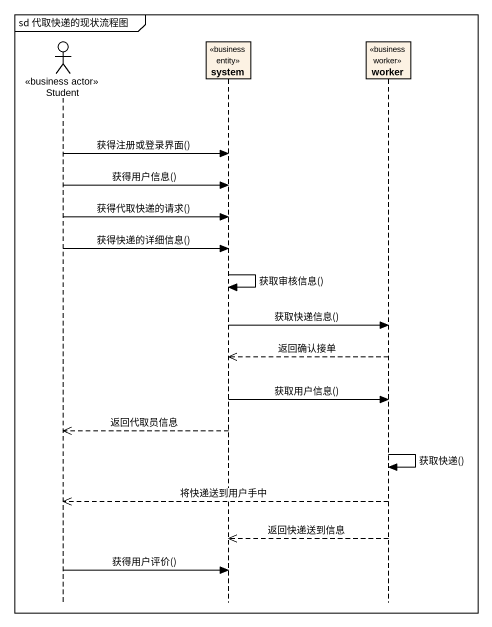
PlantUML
@startuml
mainframe sd 代取快递的现状流程图
hide footbox
actor Student <<business actor>>
participant system <<business entity>>
participant worker <<business worker>>

Student -> system : 获得注册或登录界面()
Student -> system : 获得用户信息()
Student -> system : 获得代取快递的请求()
Student -> system : 获得快递的详细信息()
system -> system : 获取审核信息()
system -> worker : 获取快递信息()
worker -->> system : 返回确认接单
system -> worker : 获取用户信息()
system -->> Student : 返回代取员信息
worker -> worker : 获取快递()
worker -->> Student : 将快递送到用户手中
worker -->> system : 返回快递送到信息
Student -> system : 获得用户评价()
@enduml
